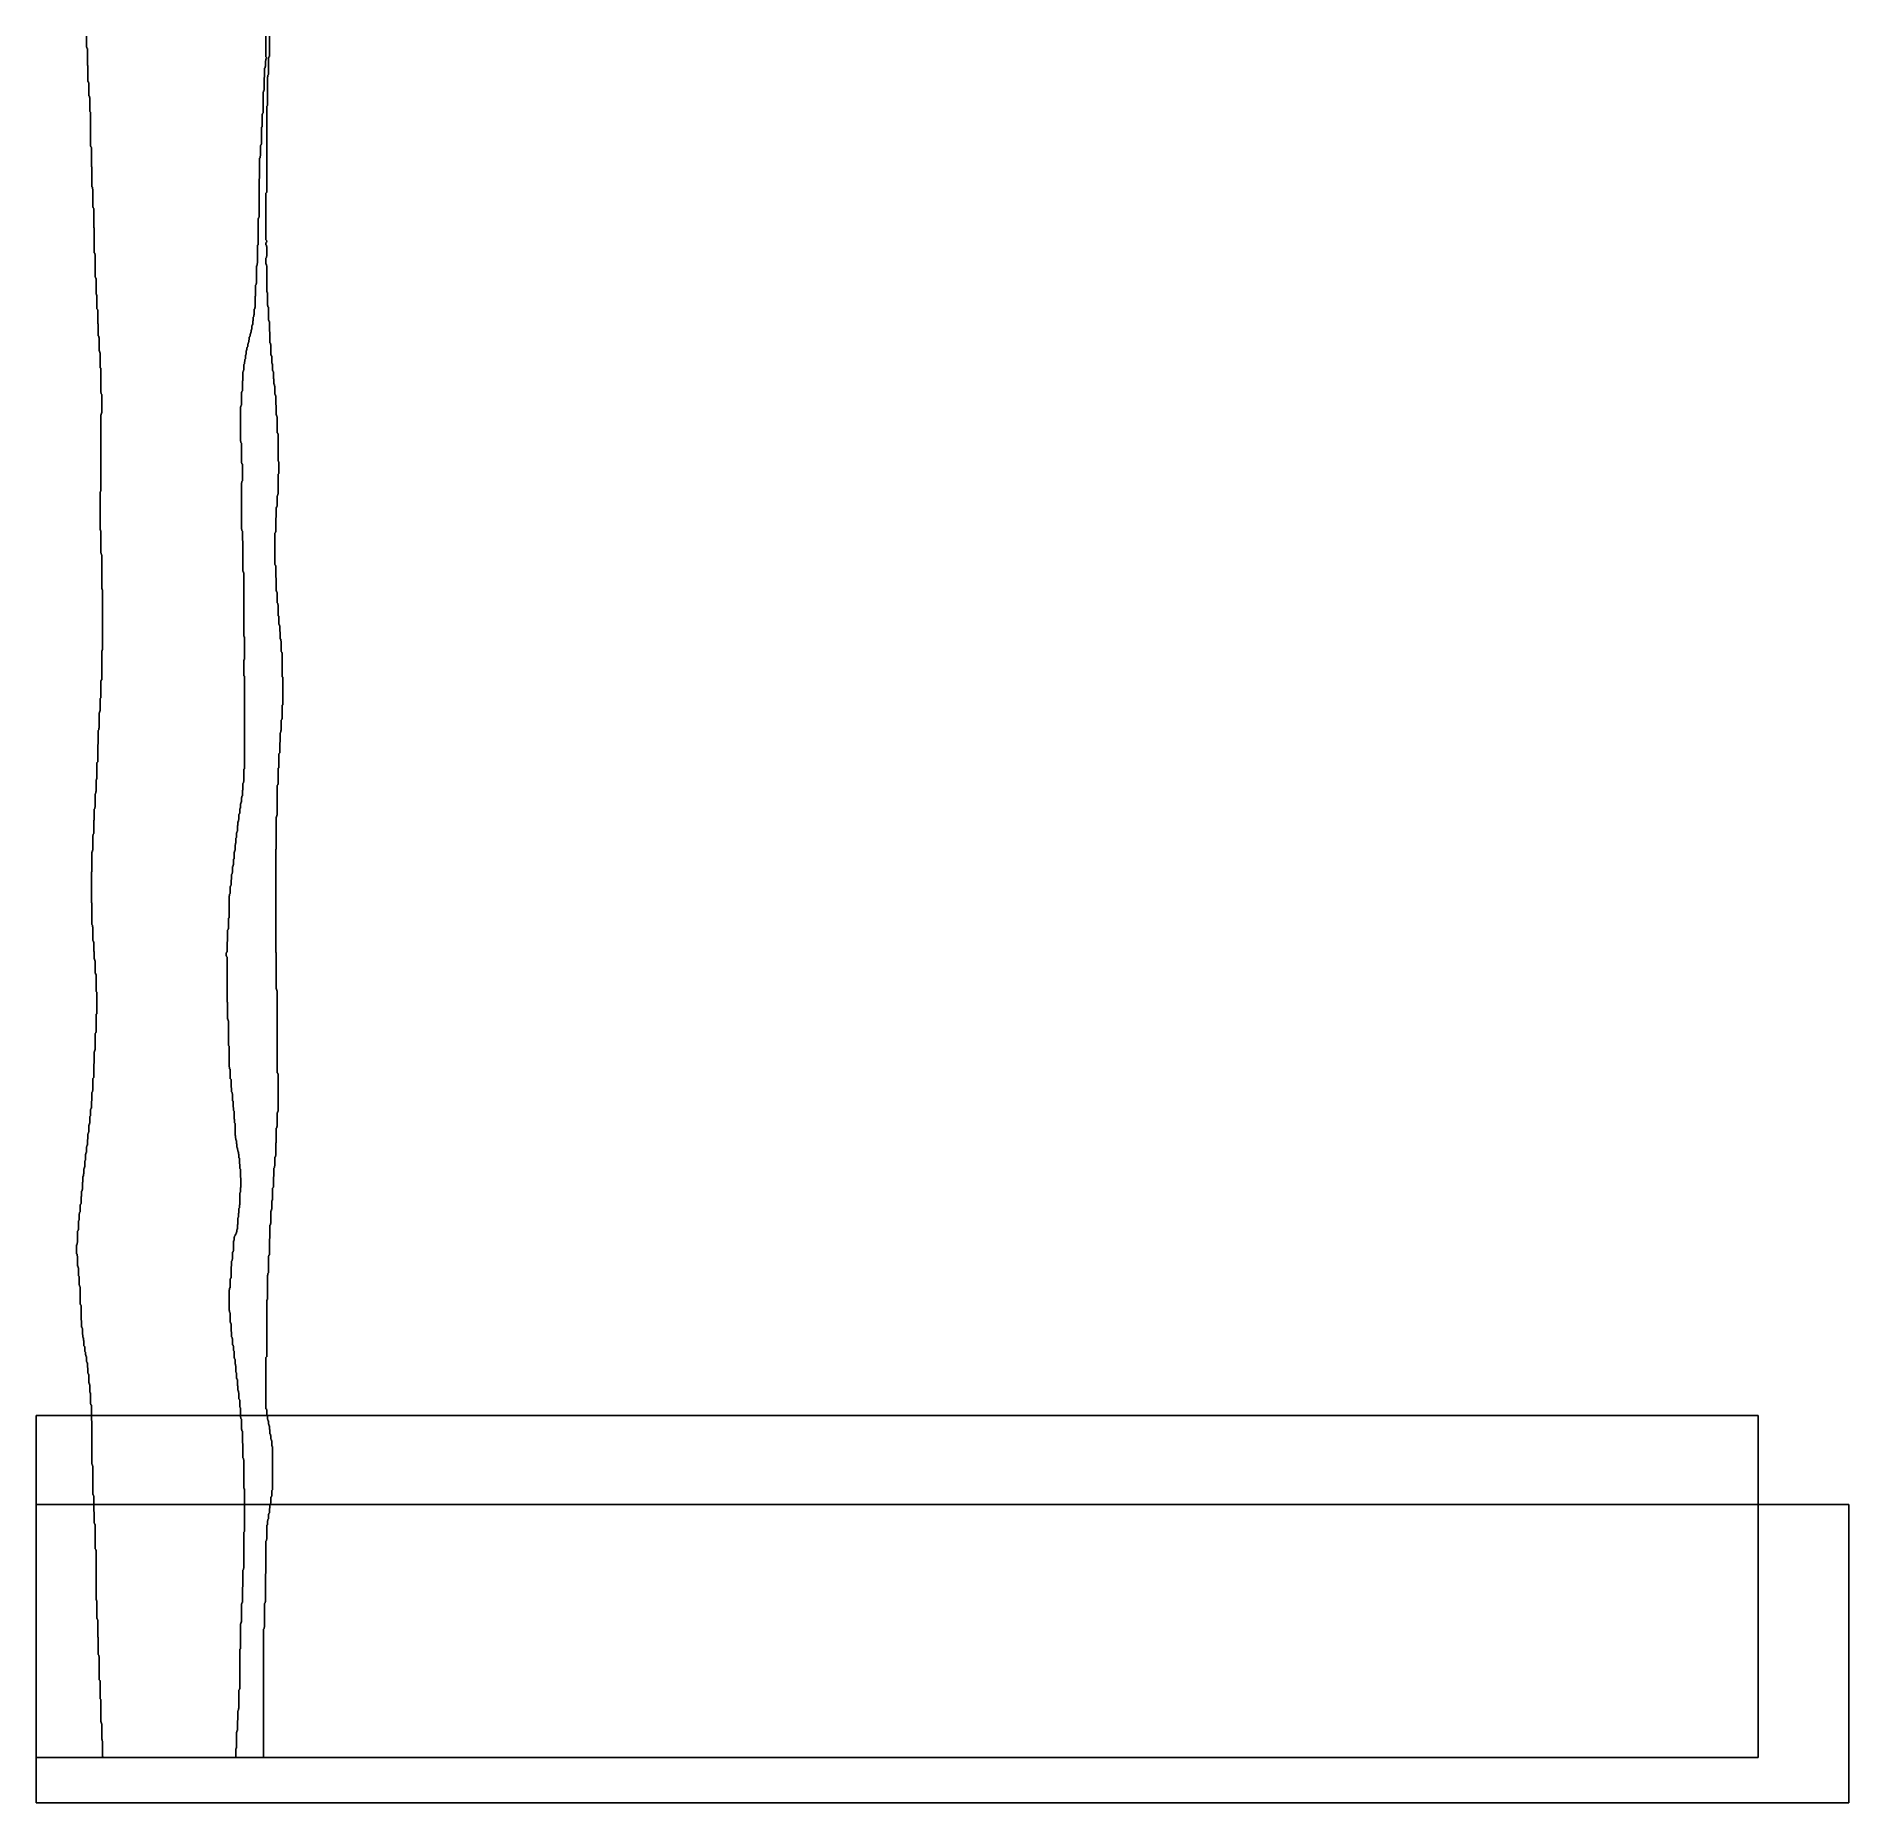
# Model space of a CAD drawing. Header units: metres. Extents: x -303 to 3381, y -92 to 3499.
import ezdxf

# ---------------------------------------------------------------- set-up
doc = ezdxf.new("R2010")
doc.units = ezdxf.units.M
for name, color, linetype in [('Curve_Exist', 63, 'Continuous'), ('CuttingCurve_A', 10, 'Continuous'), ('CuttingCurve_B', 30, 'Continuous'), ('Image', 191, 'Continuous'), ('Solution', 191, 'Continuous')]:
    doc.layers.add(name, color=color, linetype=linetype)
picture_1 = doc.add_image_def('image1.jpg', size_in_pixel=(3684.210526, 606))
picture_2 = doc.add_image_def('image2.png', size_in_pixel=(3500, 695))

msp = doc.modelspace()

# ---------------------------------------------------------------- linework, layer by layer
at = {"layer": 'Curve_Exist'}
for points in [[(-167, 0), (-167, 1), (-168, 2), (-168, 33), (-169, 34), (-169, 36), (-170, 37), (-170, 69), (-171, 70), (-171, 72), (-172, 73), (-172, 118), (-173, 119), (-173, 156), (-175, 158), (-175, 205), (-176, 206), (-176, 208), (-177, 209), (-177, 244), (-178, 245), (-178, 280), (-179, 281), (-179, 282), (-180, 283), (-180, 319), (-181, 320), (-181, 421), (-182, 422), (-182, 423), (-183, 424), (-183, 473), (-184, 474), (-184, 475), (-185, 476), (-185, 499), (-186, 500), (-186, 532), (-187, 533), (-187, 534), (-188, 535), (-188, 592), (-189, 593), (-189, 595), (-190, 596), (-190, 684), (-191, 685), (-191, 716), (-192, 717), (-192, 718), (-193, 719), (-193, 741), (-194, 742), (-194, 757), (-195, 758), (-195, 760), (-196, 761), (-196, 778), (-197, 779), (-197, 780), (-198, 781), (-198, 792), (-199, 793), (-199, 802), (-200, 803), (-200, 804), (-201, 805), (-201, 815), (-202, 816), (-202, 818), (-203, 819), (-203, 824), (-204, 825), (-204, 835), (-206, 837), (-206, 847), (-207, 848), (-207, 853), (-208, 854), (-208, 859), (-209, 860), (-209, 872), (-210, 873), (-210, 874), (-211, 875), (-211, 888), (-212, 889), (-212, 919), (-213, 920), (-213, 921), (-214, 922), (-214, 957), (-215, 958), (-215, 960), (-216, 961), (-216, 978), (-217, 979), (-217, 995), (-218, 996), (-218, 998), (-219, 999), (-219, 1019), (-220, 1020), (-220, 1023), (-221, 1024), (-221, 1042), (-220, 1043), (-220, 1046), (-219, 1047), (-219, 1070), (-218, 1071), (-218, 1072), (-217, 1073), (-217, 1091), (-216, 1092), (-216, 1105), (-215, 1106), (-215, 1108), (-214, 1109), (-214, 1123), (-213, 1124), (-213, 1125), (-212, 1126), (-212, 1140), (-211, 1141), (-211, 1151), (-210, 1152), (-210, 1154), (-209, 1155), (-209, 1169), (-208, 1170), (-208, 1181), (-207, 1182), (-207, 1186), (-206, 1187), (-206, 1197), (-205, 1198), (-205, 1200), (-204, 1201), (-204, 1213), (-203, 1214), (-203, 1226), (-202, 1227), (-202, 1229), (-201, 1230), (-201, 1241), (-200, 1242), (-200, 1244), (-199, 1245), (-199, 1256), (-198, 1257), (-198, 1268), (-197, 1269), (-197, 1271), (-196, 1272), (-196, 1286), (-195, 1287), (-195, 1289), (-194, 1290), (-194, 1303), (-193, 1304), (-193, 1317), (-192, 1318), (-192, 1319), (-191, 1320), (-191, 1334), (-190, 1335), (-190, 1352), (-189, 1353), (-189, 1355), (-188, 1356), (-188, 1380), (-186, 1382), (-186, 1410), (-185, 1411), (-185, 1435), (-184, 1436), (-184, 1438), (-183, 1439), (-183, 1472), (-182, 1473), (-182, 1474), (-181, 1475), (-181, 1511), (-180, 1512), (-180, 1556), (-181, 1557), (-181, 1591), (-182, 1592), (-182, 1593), (-183, 1594), (-183, 1619), (-184, 1620), (-184, 1622), (-185, 1623), (-185, 1638), (-186, 1639), (-186, 1658), (-187, 1659), (-187, 1660), (-188, 1661), (-188, 1688), (-189, 1689), (-189, 1692), (-190, 1693), (-190, 1737), (-191, 1738), (-191, 1800), (-190, 1801), (-190, 1841), (-189, 1842), (-189, 1844), (-188, 1845), (-188, 1874), (-187, 1875), (-187, 1877), (-186, 1878), (-186, 1905), (-185, 1906), (-185, 1928), (-184, 1929), (-184, 1931), (-183, 1932), (-183, 1959), (-182, 1960), (-182, 1963), (-181, 1964), (-181, 1988), (-180, 1989), (-180, 2022), (-178, 2024), (-178, 2059), (-177, 2060), (-177, 2088), (-176, 2089), (-176, 2092), (-175, 2093), (-175, 2124), (-174, 2125), (-174, 2127), (-173, 2128), (-173, 2153), (-172, 2154), (-172, 2188), (-171, 2189), (-171, 2190), (-170, 2191), (-170, 2249), (-169, 2250), (-169, 2251), (-168, 2252), (-168, 2373), (-169, 2374), (-169, 2375), (-170, 2376), (-170, 2445), (-171, 2446), (-171, 2448), (-172, 2449), (-172, 2494), (-173, 2495), (-173, 2573), (-172, 2574), (-172, 2729), (-171, 2730), (-171, 2732), (-170, 2733), (-170, 2771), (-171, 2772), (-171, 2774), (-172, 2775), (-172, 2824), (-173, 2825), (-173, 2855), (-174, 2856), (-174, 2858), (-175, 2859), (-175, 2886), (-176, 2887), (-176, 2889), (-177, 2890), (-177, 2914), (-178, 2915), (-178, 2943), (-180, 2945), (-180, 2973), (-181, 2974), (-181, 3006), (-182, 3007), (-182, 3008), (-183, 3009), (-183, 3055), (-184, 3056), (-184, 3058), (-185, 3059), (-185, 3109), (-186, 3110), (-186, 3149), (-187, 3150), (-187, 3151), (-188, 3152), (-188, 3188), (-189, 3189), (-189, 3192), (-190, 3193), (-190, 3233), (-191, 3234), (-191, 3273), (-192, 3274), (-192, 3275), (-193, 3276), (-193, 3345), (-194, 3346), (-194, 3374), (-195, 3375), (-195, 3377), (-196, 3378), (-196, 3404), (-197, 3405), (-197, 3406), (-198, 3407), (-198, 3439), (-199, 3440), (-199, 3474), (-200, 3475), (-200, 3476), (-201, 3477), (-201, 3499)], [(159, 0), (159, 261), (160, 262), (160, 264), (161, 265), (161, 313), (162, 314), (162, 316), (163, 317), (163, 373), (164, 374), (164, 440), (165, 441), (165, 443), (166, 444), (166, 472), (167, 473), (167, 481), (168, 482), (168, 484), (169, 485), (169, 494), (170, 495), (170, 496), (171, 497), (171, 506), (172, 507), (172, 513), (173, 514), (173, 516), (174, 517), (174, 529), (175, 530), (175, 531), (176, 532), (176, 543), (177, 544), (177, 632), (176, 633), (176, 643), (175, 644), (175, 646), (174, 647), (174, 654), (173, 655), (173, 657), (172, 658), (172, 666), (171, 667), (171, 674), (170, 675), (170, 677), (169, 678), (169, 684), (168, 685), (168, 687), (167, 688), (167, 696), (166, 697), (166, 707), (164, 709), (164, 813), (166, 815), (166, 930), (167, 931), (167, 980), (168, 981), (168, 984), (169, 985), (169, 1019), (170, 1020), (170, 1021), (171, 1022), (171, 1054), (172, 1055), (172, 1082), (173, 1083), (173, 1085), (174, 1086), (174, 1111), (175, 1112), (175, 1114), (176, 1115), (176, 1132), (177, 1133), (177, 1157), (179, 1159), (179, 1180), (180, 1181), (180, 1198), (181, 1199), (181, 1202), (182, 1203), (182, 1220), (183, 1221), (183, 1223), (184, 1224), (184, 1249), (185, 1250), (185, 1279), (186, 1280), (186, 1282), (187, 1283), (187, 1311), (188, 1312), (188, 1313), (189, 1314), (189, 1389), (188, 1390), (188, 1391), (187, 1392), (187, 1558), (186, 1559), (186, 1561), (185, 1562), (185, 1636), (184, 1637), (184, 1846), (185, 1847), (185, 1912), (186, 1913), (186, 1915), (187, 1916), (187, 1976), (188, 1977), (188, 1978), (189, 1979), (189, 2011), (190, 2012), (190, 2040), (192, 2042), (192, 2063), (193, 2064), (193, 2083), (194, 2084), (194, 2087), (195, 2088), (195, 2109), (196, 2110), (196, 2111), (197, 2112), (197, 2139), (198, 2140), (198, 2196), (197, 2197), (197, 2245), (196, 2246), (196, 2247), (195, 2248), (195, 2269), (194, 2270), (194, 2273), (193, 2274), (193, 2288), (192, 2289), (192, 2301), (191, 2302), (191, 2303), (190, 2304), (190, 2320), (189, 2321), (189, 2343), (188, 2344), (188, 2346), (187, 2347), (187, 2368), (186, 2369), (186, 2370), (185, 2371), (185, 2398), (184, 2399), (184, 2422), (183, 2423), (183, 2424), (182, 2425), (182, 2489), (183, 2490), (183, 2491), (184, 2492), (184, 2520), (185, 2521), (185, 2541), (186, 2542), (186, 2543), (187, 2544), (187, 2565), (188, 2566), (188, 2568), (189, 2569), (189, 2609), (190, 2610), (190, 2634), (189, 2635), (189, 2690), (188, 2691), (188, 2692), (187, 2693), (187, 2725), (186, 2726), (186, 2728), (185, 2729), (185, 2749), (184, 2750), (184, 2768), (183, 2769), (183, 2770), (182, 2771), (182, 2787), (181, 2788), (181, 2791), (180, 2792), (180, 2802), (179, 2803), (179, 2817), (178, 2818), (178, 2819), (177, 2820), (177, 2833), (176, 2834), (176, 2848), (175, 2849), (175, 2850), (174, 2851), (174, 2872), (173, 2873), (173, 2875), (172, 2876), (172, 2898), (171, 2899), (171, 2919), (170, 2920), (170, 2921), (169, 2922), (169, 2948), (168, 2949), (168, 2951), (167, 2952), (167, 2978), (166, 2979), (166, 3032), (165, 3033), (165, 3035), (164, 3036), (164, 3048), (165, 3049), (165, 3051), (166, 3052), (166, 3071), (165, 3072), (165, 3074), (164, 3075), (164, 3079), (165, 3080), (165, 3081), (166, 3082), (166, 3083), (164, 3085), (164, 3180), (166, 3182), (166, 3357), (167, 3358), (167, 3416), (168, 3417), (168, 3420), (169, 3421), (169, 3455), (170, 3456), (170, 3457), (171, 3458), (171, 3499)]]:
    msp.add_lwpolyline(points, dxfattribs=at)
at = {"layer": 'CuttingCurve_A'}
msp.add_lwpolyline([(-167, 0), (-167, 1), (-168, 2), (-168, 33), (-169, 34), (-169, 36), (-170, 37), (-170, 69), (-171, 70), (-171, 72), (-172, 73), (-172, 118), (-173, 119), (-173, 156), (-175, 158), (-175, 205), (-176, 206), (-176, 208), (-177, 209), (-177, 244), (-178, 245), (-178, 280), (-179, 281), (-179, 282), (-180, 283), (-180, 319), (-181, 320), (-181, 421), (-182, 422), (-182, 423), (-183, 424), (-183, 473), (-184, 474), (-184, 475), (-185, 476), (-185, 499), (-186, 500), (-186, 532), (-187, 533), (-187, 534), (-188, 535), (-188, 592), (-189, 593), (-189, 595), (-190, 596), (-190, 684), (-191, 685), (-191, 716), (-192, 717), (-192, 718), (-193, 719), (-193, 741), (-194, 742), (-194, 757), (-195, 758), (-195, 760), (-196, 761), (-196, 778), (-197, 779), (-197, 780), (-198, 781), (-198, 792), (-199, 793), (-199, 802), (-200, 803), (-200, 804), (-201, 805), (-201, 815), (-202, 816), (-202, 818), (-203, 819), (-203, 824), (-204, 825), (-204, 835), (-206, 837), (-206, 847), (-207, 848), (-207, 853), (-208, 854), (-208, 859), (-209, 860), (-209, 872), (-210, 873), (-210, 874), (-211, 875), (-211, 888), (-212, 889), (-212, 919), (-213, 920), (-213, 921), (-214, 922), (-214, 957), (-215, 958), (-215, 960), (-216, 961), (-216, 978), (-217, 979), (-217, 995), (-218, 996), (-218, 998), (-219, 999), (-219, 1019), (-220, 1020), (-220, 1023), (-221, 1024), (-221, 1042), (-220, 1043), (-220, 1046), (-219, 1047), (-219, 1070), (-218, 1071), (-218, 1072), (-217, 1073), (-217, 1091), (-216, 1092), (-216, 1105), (-215, 1106), (-215, 1108), (-214, 1109), (-214, 1123), (-213, 1124), (-213, 1125), (-212, 1126), (-212, 1140), (-211, 1141), (-211, 1151), (-210, 1152), (-210, 1154), (-209, 1155), (-209, 1169), (-208, 1170), (-208, 1181), (-207, 1182), (-207, 1186), (-206, 1187), (-206, 1197), (-205, 1198), (-205, 1200), (-204, 1201), (-204, 1213), (-203, 1214), (-203, 1226), (-202, 1227), (-202, 1229), (-201, 1230), (-201, 1241), (-200, 1242), (-200, 1244), (-199, 1245), (-199, 1256), (-198, 1257), (-198, 1268), (-197, 1269), (-197, 1271), (-196, 1272), (-196, 1286), (-195, 1287), (-195, 1289), (-194, 1290), (-194, 1303), (-193, 1304), (-193, 1317), (-192, 1318), (-192, 1319), (-191, 1320), (-191, 1334), (-190, 1335), (-190, 1352), (-189, 1353), (-189, 1355), (-188, 1356), (-188, 1380), (-186, 1382), (-186, 1410), (-185, 1411), (-185, 1435), (-184, 1436), (-184, 1438), (-183, 1439), (-183, 1472), (-182, 1473), (-182, 1474), (-181, 1475), (-181, 1511), (-180, 1512), (-180, 1556), (-181, 1557), (-181, 1591), (-182, 1592), (-182, 1593), (-183, 1594), (-183, 1619), (-184, 1620), (-184, 1622), (-185, 1623), (-185, 1638), (-186, 1639), (-186, 1658), (-187, 1659), (-187, 1660), (-188, 1661), (-188, 1688), (-189, 1689), (-189, 1692), (-190, 1693), (-190, 1737), (-191, 1738), (-191, 1800), (-190, 1801), (-190, 1841), (-189, 1842), (-189, 1844), (-188, 1845), (-188, 1874), (-187, 1875), (-187, 1877), (-186, 1878), (-186, 1905), (-185, 1906), (-185, 1928), (-184, 1929), (-184, 1931), (-183, 1932), (-183, 1959), (-182, 1960), (-182, 1963), (-181, 1964), (-181, 1988), (-180, 1989), (-180, 2022), (-178, 2024), (-178, 2059), (-177, 2060), (-177, 2088), (-176, 2089), (-176, 2092), (-175, 2093), (-175, 2124), (-174, 2125), (-174, 2127), (-173, 2128), (-173, 2153), (-172, 2154), (-172, 2188), (-171, 2189), (-171, 2190), (-170, 2191), (-170, 2249), (-169, 2250), (-169, 2251), (-168, 2252), (-168, 2373), (-169, 2374), (-169, 2375), (-170, 2376), (-170, 2445), (-171, 2446), (-171, 2448), (-172, 2449), (-172, 2494), (-173, 2495), (-173, 2573), (-172, 2574), (-172, 2729), (-171, 2730), (-171, 2732), (-170, 2733), (-170, 2771), (-171, 2772), (-171, 2774), (-172, 2775), (-172, 2824), (-173, 2825), (-173, 2855), (-174, 2856), (-174, 2858), (-175, 2859), (-175, 2886), (-176, 2887), (-176, 2889), (-177, 2890), (-177, 2914), (-178, 2915), (-178, 2943), (-180, 2945), (-180, 2973), (-181, 2974), (-181, 3006), (-182, 3007), (-182, 3008), (-183, 3009), (-183, 3055), (-184, 3056), (-184, 3058), (-185, 3059), (-185, 3109), (-186, 3110), (-186, 3149), (-187, 3150), (-187, 3151), (-188, 3152), (-188, 3188), (-189, 3189), (-189, 3192), (-190, 3193), (-190, 3233), (-191, 3234), (-191, 3273), (-192, 3274), (-192, 3275), (-193, 3276), (-193, 3345), (-194, 3346), (-194, 3374), (-195, 3375), (-195, 3377), (-196, 3378), (-196, 3404), (-197, 3405), (-197, 3406), (-198, 3407), (-198, 3439), (-199, 3440), (-199, 3474), (-200, 3475), (-200, 3476), (-201, 3477), (-201, 3499)], dxfattribs=at)
at = {"layer": 'CuttingCurve_B'}
msp.add_lwpolyline([(103, 0), (103, 18), (104, 19), (104, 51), (105, 52), (105, 54), (106, 55), (106, 75), (107, 76), (107, 95), (108, 96), (108, 99), (109, 100), (109, 137), (110, 138), (110, 139), (111, 140), (111, 220), (112, 221), (112, 271), (113, 272), (113, 274), (114, 275), (114, 312), (115, 313), (115, 314), (116, 315), (116, 346), (117, 347), (117, 381), (118, 382), (118, 384), (119, 385), (119, 458), (120, 459), (120, 546), (119, 547), (119, 605), (118, 606), (118, 608), (117, 609), (117, 638), (116, 639), (116, 663), (115, 664), (115, 666), (114, 667), (114, 688), (113, 689), (113, 691), (112, 692), (112, 711), (111, 712), (111, 726), (110, 727), (110, 728), (109, 729), (109, 741), (108, 742), (108, 745), (107, 746), (107, 755), (106, 756), (106, 768), (105, 769), (105, 770), (104, 771), (104, 782), (103, 783), (103, 796), (102, 797), (102, 799), (101, 800), (101, 809), (100, 810), (100, 812), (99, 813), (99, 826), (98, 827), (98, 836), (97, 837), (97, 838), (96, 839), (96, 851), (95, 852), (95, 854), (94, 855), (94, 865), (93, 866), (93, 882), (92, 883), (92, 884), (91, 885), (91, 904), (90, 905), (90, 908), (89, 909), (89, 950), (90, 951), (90, 954), (91, 955), (91, 972), (92, 973), (92, 974), (93, 975), (93, 998), (94, 999), (94, 1009), (95, 1010), (95, 1012), (96, 1013), (96, 1027), (97, 1028), (97, 1029), (98, 1030), (98, 1050), (99, 1051), (99, 1057), (100, 1058), (100, 1060), (101, 1061), (101, 1062), (103, 1064), (103, 1065), (104, 1066), (104, 1068), (105, 1069), (105, 1073), (106, 1074), (106, 1083), (107, 1084), (107, 1097), (108, 1098), (108, 1106), (109, 1107), (109, 1116), (110, 1117), (110, 1123), (111, 1124), (111, 1148), (112, 1149), (112, 1158), (113, 1159), (113, 1178), (112, 1179), (112, 1196), (111, 1197), (111, 1206), (110, 1207), (110, 1218), (109, 1219), (109, 1226), (108, 1227), (108, 1231), (107, 1232), (107, 1235), (106, 1236), (106, 1239), (105, 1240), (105, 1247), (104, 1248), (104, 1254), (103, 1255), (103, 1258), (102, 1259), (102, 1264), (101, 1265), (101, 1289), (100, 1290), (100, 1297), (99, 1298), (99, 1314), (98, 1315), (98, 1321), (97, 1322), (97, 1334), (96, 1335), (96, 1349), (95, 1350), (95, 1352), (94, 1353), (94, 1361), (93, 1362), (93, 1378), (91, 1380), (91, 1399), (90, 1400), (90, 1403), (89, 1404), (89, 1446), (88, 1447), (88, 1497), (87, 1498), (87, 1500), (86, 1501), (86, 1535), (85, 1536), (85, 1627), (84, 1628), (84, 1629), (83, 1630), (83, 1635), (84, 1636), (84, 1637), (85, 1638), (85, 1658), (86, 1659), (86, 1682), (87, 1683), (87, 1684), (88, 1685), (88, 1706), (89, 1707), (89, 1751), (90, 1752), (90, 1755), (91, 1756), (91, 1770), (92, 1771), (92, 1772), (93, 1773), (93, 1784), (94, 1785), (94, 1795), (95, 1796), (95, 1798), (96, 1799), (96, 1811), (97, 1812), (97, 1814), (98, 1815), (98, 1826), (99, 1827), (99, 1840), (100, 1841), (100, 1843), (101, 1844), (101, 1855), (102, 1856), (102, 1858), (103, 1859), (103, 1869), (104, 1870), (104, 1879), (105, 1880), (105, 1882), (106, 1883), (106, 1894), (107, 1895), (107, 1902), (108, 1903), (108, 1906), (109, 1907), (109, 1917), (110, 1918), (110, 1919), (111, 1920), (111, 1929), (112, 1930), (112, 1938), (113, 1939), (113, 1941), (114, 1942), (114, 1951), (115, 1952), (115, 1954), (116, 1955), (116, 1966), (117, 1967), (117, 1980), (118, 1981), (118, 1983), (119, 1984), (119, 2009), (120, 2010), (120, 2198), (119, 2199), (119, 2231), (120, 2232), (120, 2278), (119, 2279), (119, 2408), (118, 2409), (118, 2410), (117, 2411), (117, 2473), (116, 2474), (116, 2493), (115, 2494), (115, 2496), (114, 2497), (114, 2591), (115, 2592), (115, 2594), (116, 2595), (116, 2629), (115, 2630), (115, 2631), (114, 2632), (114, 2672), (113, 2673), (113, 2675), (112, 2676), (112, 2745), (113, 2746), (113, 2748), (114, 2749), (114, 2775), (115, 2776), (115, 2777), (116, 2778), (116, 2798), (117, 2799), (117, 2817), (118, 2818), (118, 2820), (119, 2821), (119, 2832), (120, 2833), (120, 2837), (121, 2838), (121, 2842), (122, 2843), (122, 2850), (123, 2851), (123, 2852), (124, 2853), (124, 2860), (125, 2861), (125, 2865), (126, 2866), (126, 2867), (127, 2868), (127, 2873), (128, 2874), (128, 2876), (129, 2877), (129, 2881), (130, 2882), (130, 2887), (131, 2888), (131, 2889), (132, 2890), (132, 2894), (133, 2895), (133, 2897), (134, 2898), (134, 2902), (135, 2903), (135, 2910), (136, 2911), (136, 2912), (137, 2913), (137, 2920), (138, 2921), (138, 2928), (139, 2929), (139, 2932), (140, 2933), (140, 2944), (141, 2945), (141, 2947), (142, 2948), (142, 2970), (143, 2971), (143, 2993), (144, 2994), (144, 2996), (145, 2997), (145, 3032), (146, 3033), (146, 3037), (147, 3038), (147, 3074), (148, 3075), (148, 3128), (149, 3129), (149, 3130), (150, 3131), (150, 3209), (151, 3210), (151, 3251), (152, 3252), (152, 3255), (153, 3256), (153, 3277), (154, 3278), (154, 3279), (155, 3280), (155, 3314), (156, 3315), (156, 3340), (157, 3341), (157, 3342), (158, 3343), (158, 3385), (159, 3386), (159, 3388), (160, 3389), (160, 3415), (161, 3416), (161, 3434), (162, 3435), (162, 3437), (163, 3438), (163, 3449), (164, 3450), (164, 3453), (165, 3454), (165, 3456), (164, 3457), (164, 3499)], dxfattribs=at)

# ---------------------------------------------------------------- pictures from other files: only their frames are drawn
at = {"layer": 'Image'}
image = msp.add_image(picture_1, insert=(-303, -92.1), size_in_units=(3684.2, 606), dxfattribs=at)
at = {"layer": 'Solution'}
image = msp.add_image(picture_2, insert=(-303, 0), size_in_units=(3500, 695), dxfattribs=at)

doc.saveas('drawing.dxf')
